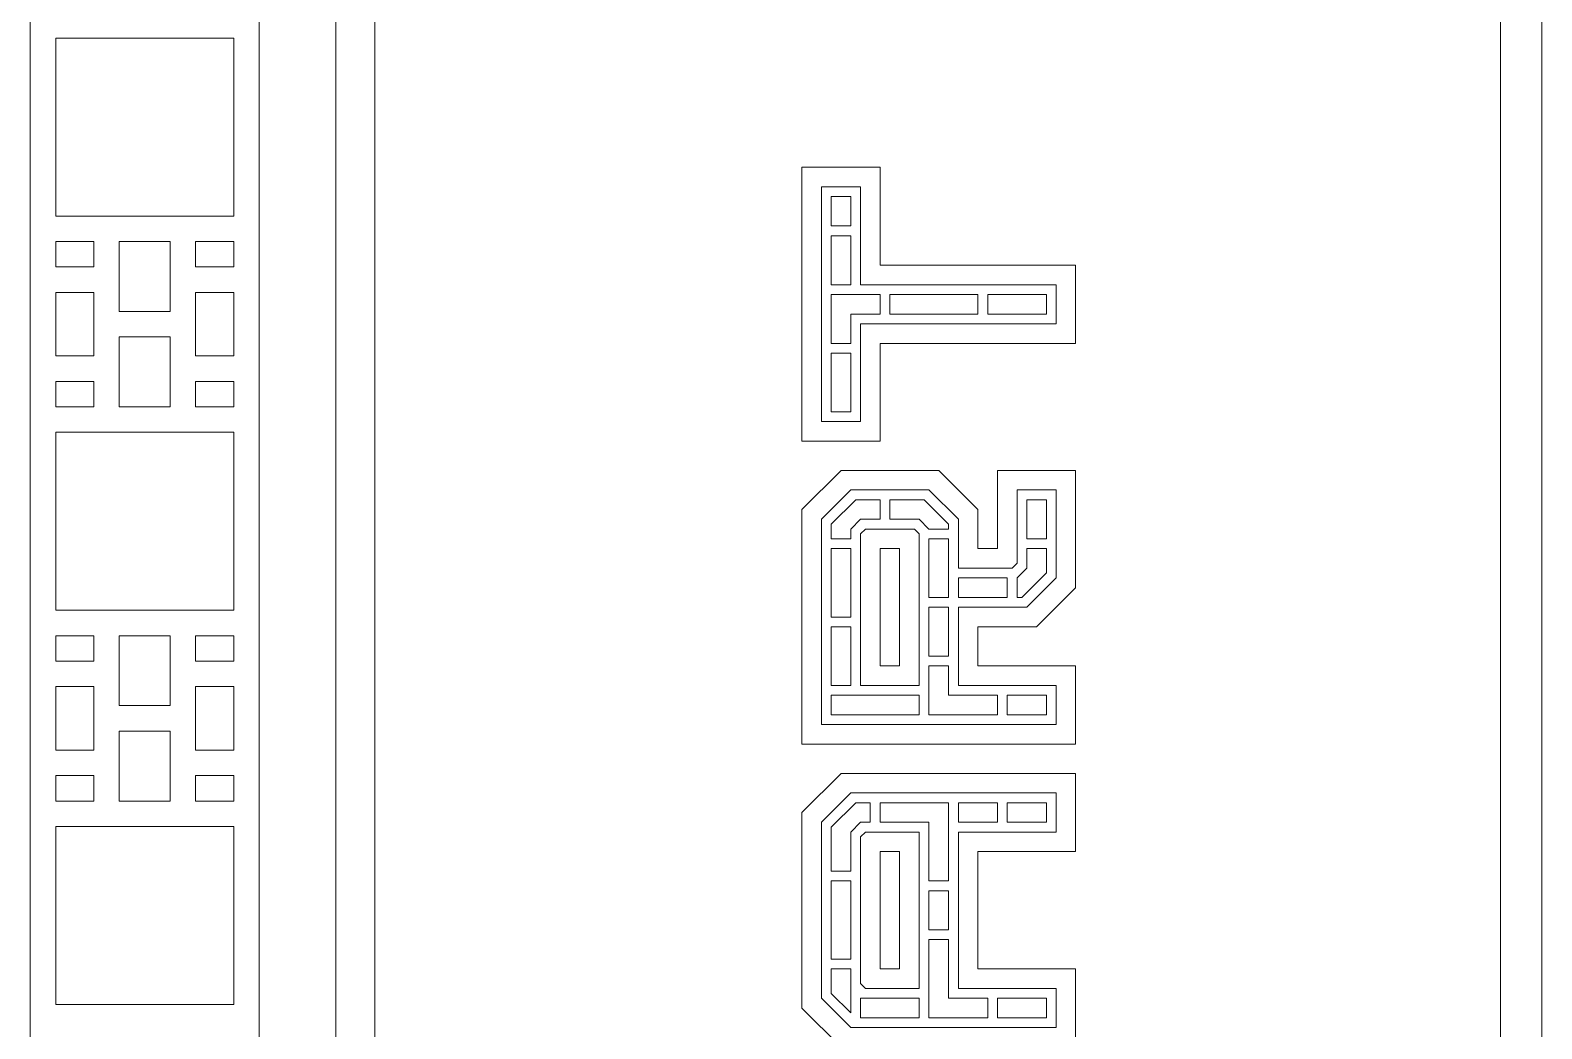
# Model space of a CAD drawing. Header units: millimetres. Extents: x -561 to 595, y -2347 to -7.
# Drawn here: x -560.5 to -174, y -1022 to -766.7 of the extents above; entities that cross this region are included whole.
import ezdxf

# ---------------------------------------------------------------- set-up
doc = ezdxf.new("R2010")
doc.units = ezdxf.units.MM
doc.header["$MEASUREMENT"] = 0
doc.layers.add('Calque 1', color=7, linetype='Continuous', lineweight=0)

msp = doc.modelspace()

# ---------------------------------------------------------------- linework, layer by layer
at = {"layer": 'Calque 1'}
for points, knots in [([(-327.86, -2142.5), (-327.86, -2142.5), (-328.58, -2142.5), (-328.58, -2142.5), (-349.26, -2142.5), (-369.37, -2138.41), (-388.33, -2130.35), (-406.63, -2122.58), (-423.08, -2111.47), (-437.23, -2097.32), (-451.37, -2083.17), (-462.49, -2066.72), (-470.26, -2048.43), (-478.32, -2029.46), (-482.4, -2009.36), (-482.4, -1988.68), (-482.4, -1988.68), (-482.4, -331.39), (-482.4, -331.39), (-482.4, -310.71), (-478.32, -290.61), (-470.26, -271.64), (-462.49, -253.34), (-451.37, -236.89), (-437.23, -222.75), (-423.08, -208.6), (-406.63, -197.49), (-388.33, -189.72), (-369.37, -181.66), (-349.26, -177.57), (-328.58, -177.57), (-328.58, -177.57), (-327.86, -177.57), (-327.86, -177.57), (-307.18, -177.57), (-287.08, -181.66), (-268.11, -189.72), (-249.81, -197.49), (-233.36, -208.6), (-219.22, -222.75), (-205.07, -236.89), (-193.96, -253.34), (-186.18, -271.64), (-178.13, -290.61), (-174.04, -310.71), (-174.04, -331.39), (-174.04, -331.39), (-174.04, -1988.68), (-174.04, -1988.68), (-174.04, -2009.36), (-178.13, -2029.46), (-186.18, -2048.43), (-193.96, -2066.72), (-205.07, -2083.17), (-219.22, -2097.32), (-233.36, -2111.47), (-249.81, -2122.58), (-268.11, -2130.35), (-287.08, -2138.41), (-307.18, -2142.5), (-327.86, -2142.5)], [0, 0, 0, 0, 1, 1, 1, 2, 2, 2, 3, 3, 3, 4, 4, 4, 5, 5, 5, 6, 6, 6, 7, 7, 7, 8, 8, 8, 9, 9, 9, 10, 10, 10, 11, 11, 11, 12, 12, 12, 13, 13, 13, 14, 14, 14, 15, 15, 15, 16, 16, 16, 17, 17, 17, 18, 18, 18, 19, 19, 19, 20, 20, 20, 20]), ([(-328.87, -188.29), (-348.16, -188.29), (-366.9, -191.94), (-384.58, -199.12), (-401.65, -206.07), (-417.01, -216), (-430.23, -228.64), (-443.44, -241.29), (-453.82, -255.99), (-461.08, -272.33), (-468.59, -289.24), (-472.39, -307.18), (-472.39, -325.63), (-472.39, -325.63), (-472.39, -1993.17), (-472.39, -1993.17), (-472.39, -2011.62), (-468.59, -2029.56), (-461.08, -2046.47), (-453.82, -2062.81), (-443.44, -2077.51), (-430.23, -2090.16), (-417.01, -2102.8), (-401.65, -2112.73), (-384.58, -2119.68), (-366.9, -2126.86), (-348.16, -2130.51), (-328.87, -2130.51), (-328.87, -2130.51), (-328.11, -2130.51), (-328.11, -2130.51), (-308.83, -2130.51), (-290.09, -2126.86), (-272.41, -2119.68), (-255.33, -2112.73), (-239.97, -2102.8), (-226.76, -2090.16), (-213.54, -2077.51), (-203.16, -2062.81), (-195.91, -2046.47), (-188.4, -2029.56), (-184.59, -2011.62), (-184.59, -1993.17), (-184.59, -1993.17), (-184.59, -325.63), (-184.59, -325.63), (-184.59, -307.18), (-188.4, -289.24), (-195.91, -272.33), (-203.16, -255.99), (-213.54, -241.29), (-226.76, -228.64), (-239.97, -216), (-255.33, -206.07), (-272.41, -199.12), (-290.09, -191.94), (-308.83, -188.29), (-328.11, -188.29), (-328.11, -188.29), (-328.87, -188.29), (-328.87, -188.29)], [0, 0, 0, 0, 1, 1, 1, 2, 2, 2, 3, 3, 3, 4, 4, 4, 5, 5, 5, 6, 6, 6, 7, 7, 7, 8, 8, 8, 9, 9, 9, 10, 10, 10, 11, 11, 11, 12, 12, 12, 13, 13, 13, 14, 14, 14, 15, 15, 15, 16, 16, 16, 17, 17, 17, 18, 18, 18, 19, 19, 19, 20, 20, 20, 20]), ([(-501.99, -1282.42), (-501.99, -1282.42), (-501.99, -1275.92), (-501.99, -1275.92), (-501.99, -1275.92), (-501.99, -1227.14), (-501.99, -1227.14), (-501.99, -1227.14), (-501.99, -1220.64), (-501.99, -1220.64), (-501.99, -1220.63), (-501.99, -1220.62), (-501.99, -1220.61), (-501.99, -1220.61), (-501.99, -1214.14), (-501.99, -1214.14), (-501.99, -1214.14), (-501.99, -1214.14), (-501.99, -1214.14), (-501.99, -1214.14), (-501.99, -1207.63), (-501.99, -1207.63), (-501.99, -1207.63), (-501.99, -1207.63), (-501.99, -1207.63), (-501.99, -1207.63), (-501.99, -1181.62), (-501.99, -1181.62), (-501.99, -1181.62), (-501.99, -1181.62), (-501.99, -1181.62), (-501.99, -1181.62), (-501.99, -1175.12), (-501.99, -1175.12), (-501.99, -1175.12), (-501.99, -1126.35), (-501.99, -1126.35), (-501.99, -1126.35), (-501.99, -1120.29), (-501.99, -1120.29), (-501.99, -1120.28), (-501.99, -1120.28), (-501.99, -1120.27), (-501.99, -1120.27), (-501.99, -1113.34), (-501.99, -1113.34), (-501.99, -1113.34), (-501.99, -1113.34), (-501.99, -1113.34), (-501.99, -1113.34), (-501.99, -1106.84), (-501.99, -1106.84), (-501.99, -1106.84), (-501.99, -1106.84), (-501.99, -1106.84), (-501.99, -1106.84), (-501.99, -1080.82), (-501.99, -1080.82), (-501.99, -1080.82), (-501.99, -1080.82), (-501.99, -1080.82), (-501.99, -1080.82), (-501.99, -1074.33), (-501.99, -1074.33), (-501.99, -1074.33), (-501.99, -1025.55), (-501.99, -1025.55), (-501.99, -1025.55), (-501.99, -1019.05), (-501.99, -1019.05), (-501.99, -1019.04), (-501.99, -1019.04), (-501.99, -1019.03), (-501.99, -1019.03), (-501.99, -1012.55), (-501.99, -1012.55), (-501.99, -1012.55), (-501.99, -1012.55), (-501.99, -1012.55), (-501.99, -1012.55), (-501.99, -1006.04), (-501.99, -1006.04), (-501.99, -1006.04), (-501.99, -1006.04), (-501.99, -1006.04), (-501.99, -1006.04), (-501.99, -980.03), (-501.99, -980.03), (-501.99, -980.03), (-501.99, -980.03), (-501.99, -980.03), (-501.99, -980.03), (-501.99, -973.53), (-501.99, -973.53), (-501.99, -973.53), (-501.99, -924.76), (-501.99, -924.76), (-501.99, -924.76), (-501.99, -918.7), (-501.99, -918.7), (-501.99, -918.69), (-501.99, -918.69), (-501.99, -918.68), (-501.99, -918.68), (-501.99, -911.75), (-501.99, -911.75), (-501.99, -911.75), (-501.99, -911.75), (-501.99, -911.75), (-501.99, -911.75), (-501.99, -905.25), (-501.99, -905.25), (-501.99, -905.25), (-501.99, -905.25), (-501.99, -905.25), (-501.99, -905.25), (-501.99, -879.23), (-501.99, -879.23), (-501.99, -879.23), (-501.99, -879.23), (-501.99, -879.23), (-501.99, -879.23), (-501.99, -872.74), (-501.99, -872.74), (-501.99, -872.74), (-501.99, -866.24), (-501.99, -866.24), (-501.99, -866.24), (-501.99, -866.24), (-501.99, -866.24), (-501.99, -866.24), (-501.99, -866.24), (-501.99, -866.24), (-501.99, -866.24), (-501.99, -823.96), (-501.99, -823.96), (-501.99, -823.96), (-501.99, -817.46), (-501.99, -817.46), (-501.99, -817.46), (-501.99, -817.46), (-501.99, -817.46), (-501.99, -817.46), (-501.99, -810.96), (-501.99, -810.96), (-501.99, -810.96), (-501.99, -810.96), (-501.99, -810.96), (-501.99, -810.96), (-501.99, -804.45), (-501.99, -804.45), (-501.99, -804.45), (-501.99, -804.45), (-501.99, -804.45), (-501.99, -804.45), (-501.99, -778.44), (-501.99, -778.44), (-501.99, -778.44), (-501.99, -778.44), (-501.99, -778.44), (-501.99, -778.44), (-501.99, -771.94), (-501.99, -771.94), (-501.99, -771.94), (-501.99, -723.17), (-501.99, -723.17), (-501.99, -723.17), (-501.99, -717.11), (-501.99, -717.11), (-501.99, -717.1), (-501.99, -717.1), (-501.99, -717.09), (-501.99, -717.09), (-501.99, -710.16), (-501.99, -710.16), (-501.99, -710.16), (-501.99, -710.16), (-501.99, -710.16), (-501.99, -710.16), (-501.99, -703.66), (-501.99, -703.66), (-501.99, -703.66), (-501.99, -703.66), (-501.99, -703.66), (-501.99, -703.66), (-501.99, -677.64), (-501.99, -677.64), (-501.99, -677.64), (-501.99, -677.64), (-501.99, -677.64), (-501.99, -677.64), (-501.99, -671.15), (-501.99, -671.15), (-501.99, -671.15), (-501.99, -622.37), (-501.99, -622.37), (-501.99, -622.37), (-501.99, -615.87), (-501.99, -615.87), (-501.99, -615.86), (-501.99, -615.84), (-501.99, -615.83), (-501.99, -615.83), (-501.99, -609.37), (-501.99, -609.37), (-501.99, -609.37), (-501.99, -609.37), (-501.99, -609.37), (-501.99, -609.37), (-501.99, -602.86), (-501.99, -602.86), (-501.99, -602.86), (-501.99, -602.86), (-501.99, -602.86), (-501.99, -602.86), (-501.99, -576.85), (-501.99, -576.85), (-501.99, -576.85), (-501.99, -576.85), (-501.99, -576.85), (-501.99, -576.85), (-501.99, -570.35), (-501.99, -570.35), (-501.99, -570.35), (-501.99, -521.57), (-501.99, -521.57), (-501.99, -521.57), (-501.99, -515.51), (-501.99, -515.51), (-501.99, -515.51), (-501.99, -515.5), (-501.99, -515.5), (-501.99, -515.5), (-501.99, -508.57), (-501.99, -508.57), (-501.99, -508.57), (-501.99, -508.57), (-501.99, -508.57), (-501.99, -508.57), (-501.99, -502.06), (-501.99, -502.06), (-501.99, -502.06), (-501.99, -502.06), (-501.99, -502.06), (-501.99, -502.06), (-501.99, -476.05), (-501.99, -476.05), (-501.99, -476.05), (-501.99, -476.05), (-501.99, -476.05), (-501.99, -476.05), (-501.99, -469.55), (-501.99, -469.55), (-501.99, -469.55), (-501.99, -420.77), (-501.99, -420.77), (-501.99, -420.77), (-501.99, -414.27), (-501.99, -414.27), (-501.99, -414.27), (-501.99, -414.26), (-501.99, -414.25), (-501.99, -414.25), (-501.99, -407.78), (-501.99, -407.78), (-501.99, -407.78), (-501.99, -407.78), (-501.99, -407.78), (-501.99, -407.78), (-501.99, -401.27), (-501.99, -401.27), (-501.99, -401.27), (-501.99, -401.27), (-501.99, -401.27), (-501.99, -401.27), (-501.99, -375.26), (-501.99, -375.26), (-501.99, -375.26), (-501.99, -375.26), (-501.99, -375.26), (-501.99, -375.26), (-501.99, -368.76), (-501.99, -368.76), (-501.99, -368.76), (-501.99, -319.98), (-501.99, -319.98), (-501.99, -319.98), (-501.99, -313.92), (-501.99, -313.92), (-501.99, -313.92), (-501.99, -313.91), (-501.99, -313.91), (-501.99, -313.91), (-501.99, -306.98), (-501.99, -306.98), (-501.99, -306.98), (-501.99, -306.98), (-501.99, -306.98), (-501.99, -306.98), (-501.99, -300.47), (-501.99, -300.47), (-501.99, -300.47), (-501.99, -300.47), (-501.99, -300.47), (-501.99, -300.47), (-501.99, -274.46), (-501.99, -274.46), (-501.99, -274.46), (-501.99, -274.46), (-501.99, -274.46), (-501.99, -274.46), (-501.99, -267.96), (-501.99, -267.96), (-501.99, -267.96), (-501.99, -219.18), (-501.99, -219.18), (-501.99, -219.18), (-501.99, -212.68), (-501.99, -212.68), (-501.99, -210.89), (-503.45, -209.44), (-505.24, -209.44), (-505.24, -209.44), (-557.27, -209.44), (-557.27, -209.44), (-559.06, -209.44), (-560.52, -210.89), (-560.52, -212.68), (-560.52, -212.68), (-560.52, -313.42), (-560.52, -313.42), (-560.52, -313.43), (-560.52, -313.44), (-560.52, -313.44), (-560.52, -313.46), (-560.52, -313.47), (-560.52, -313.48), (-560.52, -313.48), (-560.52, -463.05), (-560.52, -463.05), (-560.52, -463.06), (-560.52, -463.06), (-560.52, -463.07), (-560.52, -463.07), (-560.52, -515.01), (-560.52, -515.01), (-560.52, -515.02), (-560.52, -515.03), (-560.52, -515.03), (-560.52, -515.05), (-560.52, -515.06), (-560.52, -515.07), (-560.52, -515.07), (-560.52, -664.64), (-560.52, -664.64), (-560.52, -664.65), (-560.52, -664.67), (-560.52, -664.68), (-560.52, -664.68), (-560.52, -716.61), (-560.52, -716.61), (-560.52, -716.61), (-560.52, -716.62), (-560.52, -716.63), (-560.52, -716.64), (-560.52, -716.65), (-560.52, -716.67), (-560.52, -716.67), (-560.52, -817.46), (-560.52, -817.46), (-560.52, -817.46), (-560.52, -817.46), (-560.52, -817.46), (-560.52, -817.46), (-560.52, -918.2), (-560.52, -918.2), (-560.52, -918.2), (-560.52, -918.21), (-560.52, -918.22), (-560.52, -918.23), (-560.52, -918.24), (-560.52, -918.26), (-560.52, -918.26), (-560.52, -1067.83), (-560.52, -1067.83), (-560.52, -1067.83), (-560.52, -1067.84), (-560.52, -1067.84), (-560.52, -1067.84), (-560.52, -1119.78), (-560.52, -1119.78), (-560.52, -1119.79), (-560.52, -1119.8), (-560.52, -1119.81), (-560.52, -1119.82), (-560.52, -1119.83), (-560.52, -1119.85), (-560.52, -1119.85), (-560.52, -1269.42), (-560.52, -1269.42), (-560.52, -1269.43), (-560.52, -1269.44), (-560.52, -1269.45), (-560.52, -1269.45), (-560.52, -1321.38), (-560.52, -1321.38), (-560.52, -1321.39), (-560.52, -1321.4), (-560.52, -1321.4), (-560.52, -1321.42), (-560.52, -1321.43), (-560.52, -1321.44), (-560.52, -1321.44), (-560.52, -1422.23), (-560.52, -1422.23), (-560.52, -1422.23), (-560.52, -1422.23), (-560.52, -1422.23), (-560.52, -1422.23), (-560.52, -1522.97), (-560.52, -1522.97), (-560.52, -1522.98), (-560.52, -1522.99), (-560.52, -1522.99), (-560.52, -1523.01), (-560.52, -1523.02), (-560.52, -1523.03), (-560.52, -1523.03), (-560.52, -1672.6), (-560.52, -1672.6), (-560.52, -1672.61), (-560.52, -1672.61), (-560.52, -1672.62), (-560.52, -1672.62), (-560.52, -1724.56), (-560.52, -1724.56), (-560.52, -1724.57), (-560.52, -1724.58), (-560.52, -1724.58), (-560.52, -1724.6), (-560.52, -1724.61), (-560.52, -1724.62), (-560.52, -1724.62), (-560.52, -1874.19), (-560.52, -1874.19), (-560.52, -1874.2), (-560.52, -1874.22), (-560.52, -1874.23), (-560.52, -1874.23), (-560.52, -1926.16), (-560.52, -1926.16), (-560.52, -1926.16), (-560.52, -1926.17), (-560.52, -1926.18), (-560.52, -1926.19), (-560.52, -1926.2), (-560.52, -1926.22), (-560.52, -1926.22), (-560.52, -2027.01), (-560.52, -2027.01), (-560.52, -2027.01), (-560.52, -2027.01), (-560.52, -2027.01), (-560.52, -2027.01), (-560.52, -2127.75), (-560.52, -2127.75), (-560.52, -2129.57), (-559.03, -2131.06), (-557.21, -2131.06), (-557.21, -2131.06), (-537.76, -2131.06), (-537.76, -2131.06), (-537.76, -2131.06), (-524.75, -2131.06), (-524.75, -2131.06), (-524.75, -2131.06), (-518.25, -2131.06), (-518.25, -2131.06), (-518.25, -2131.06), (-508.5, -2131.06), (-508.5, -2131.06), (-508.5, -2131.06), (-504.81, -2131.06), (-504.81, -2131.06), (-503.25, -2131.06), (-501.99, -2129.79), (-501.99, -2128.23), (-501.99, -2128.23), (-501.99, -2121.3), (-501.99, -2121.3), (-501.99, -2121.3), (-501.99, -2121.3), (-501.99, -2121.3), (-501.99, -2121.3), (-501.99, -2114.8), (-501.99, -2114.8), (-501.99, -2114.8), (-501.99, -2114.8), (-501.99, -2114.8), (-501.99, -2114.8), (-501.99, -2088.78), (-501.99, -2088.78), (-501.99, -2088.78), (-501.99, -2088.78), (-501.99, -2088.78), (-501.99, -2088.78), (-501.99, -2082.29), (-501.99, -2082.29), (-501.99, -2082.29), (-501.99, -2075.79), (-501.99, -2075.79), (-501.99, -2075.79), (-501.99, -2075.79), (-501.99, -2075.79), (-501.99, -2075.79), (-501.99, -2075.79), (-501.99, -2075.79), (-501.99, -2075.79), (-501.99, -2033.51), (-501.99, -2033.51), (-501.99, -2033.51), (-501.99, -2027.01), (-501.99, -2027.01), (-501.99, -2027.01), (-501.99, -2027.01), (-501.99, -2027.01), (-501.99, -2027.01), (-501.99, -2020.51), (-501.99, -2020.51), (-501.99, -2020.51), (-501.99, -2020.51), (-501.99, -2020.51), (-501.99, -2020.51), (-501.99, -2014), (-501.99, -2014), (-501.99, -2014), (-501.99, -2014), (-501.99, -2014), (-501.99, -2014), (-501.99, -1987.99), (-501.99, -1987.99), (-501.99, -1987.99), (-501.99, -1987.99), (-501.99, -1987.99), (-501.99, -1987.99), (-501.99, -1981.49), (-501.99, -1981.49), (-501.99, -1981.49), (-501.99, -1932.72), (-501.99, -1932.72), (-501.99, -1932.72), (-501.99, -1926.66), (-501.99, -1926.66), (-501.99, -1926.65), (-501.99, -1926.65), (-501.99, -1926.64), (-501.99, -1926.64), (-501.99, -1919.71), (-501.99, -1919.71), (-501.99, -1919.71), (-501.99, -1919.71), (-501.99, -1919.71), (-501.99, -1919.71), (-501.99, -1913.21), (-501.99, -1913.21), (-501.99, -1913.21), (-501.99, -1913.21), (-501.99, -1913.21), (-501.99, -1913.21), (-501.99, -1887.19), (-501.99, -1887.19), (-501.99, -1887.19), (-501.99, -1887.19), (-501.99, -1887.19), (-501.99, -1887.19), (-501.99, -1880.7), (-501.99, -1880.7), (-501.99, -1880.7), (-501.99, -1831.92), (-501.99, -1831.92), (-501.99, -1831.92), (-501.99, -1825.42), (-501.99, -1825.42), (-501.99, -1825.41), (-501.99, -1825.39), (-501.99, -1825.38), (-501.99, -1825.38), (-501.99, -1818.92), (-501.99, -1818.92), (-501.99, -1818.92), (-501.99, -1818.92), (-501.99, -1818.92), (-501.99, -1818.92), (-501.99, -1812.41), (-501.99, -1812.41), (-501.99, -1812.41), (-501.99, -1812.41), (-501.99, -1812.41), (-501.99, -1812.41), (-501.99, -1786.4), (-501.99, -1786.4), (-501.99, -1786.4), (-501.99, -1786.4), (-501.99, -1786.4), (-501.99, -1786.4), (-501.99, -1779.9), (-501.99, -1779.9), (-501.99, -1779.9), (-501.99, -1731.12), (-501.99, -1731.12), (-501.99, -1731.12), (-501.99, -1725.06), (-501.99, -1725.06), (-501.99, -1725.06), (-501.99, -1725.05), (-501.99, -1725.05), (-501.99, -1725.05), (-501.99, -1718.12), (-501.99, -1718.12), (-501.99, -1718.12), (-501.99, -1718.12), (-501.99, -1718.12), (-501.99, -1718.12), (-501.99, -1711.61), (-501.99, -1711.61), (-501.99, -1711.61), (-501.99, -1711.61), (-501.99, -1711.61), (-501.99, -1711.61), (-501.99, -1685.6), (-501.99, -1685.6), (-501.99, -1685.6), (-501.99, -1685.6), (-501.99, -1685.6), (-501.99, -1685.6), (-501.99, -1679.1), (-501.99, -1679.1), (-501.99, -1679.1), (-501.99, -1630.32), (-501.99, -1630.32), (-501.99, -1630.32), (-501.99, -1623.82), (-501.99, -1623.82), (-501.99, -1623.82), (-501.99, -1623.81), (-501.99, -1623.8), (-501.99, -1623.8), (-501.99, -1617.33), (-501.99, -1617.33), (-501.99, -1617.33), (-501.99, -1617.33), (-501.99, -1617.33), (-501.99, -1617.33), (-501.99, -1610.82), (-501.99, -1610.82), (-501.99, -1610.82), (-501.99, -1610.82), (-501.99, -1610.82), (-501.99, -1610.82), (-501.99, -1584.81), (-501.99, -1584.81), (-501.99, -1584.81), (-501.99, -1584.81), (-501.99, -1584.81), (-501.99, -1584.81), (-501.99, -1578.31), (-501.99, -1578.31), (-501.99, -1578.31), (-501.99, -1529.53), (-501.99, -1529.53), (-501.99, -1529.53), (-501.99, -1523.47), (-501.99, -1523.47), (-501.99, -1523.47), (-501.99, -1523.46), (-501.99, -1523.46), (-501.99, -1523.46), (-501.99, -1516.53), (-501.99, -1516.53), (-501.99, -1516.53), (-501.99, -1516.53), (-501.99, -1516.53), (-501.99, -1516.53), (-501.99, -1510.02), (-501.99, -1510.02), (-501.99, -1510.02), (-501.99, -1510.02), (-501.99, -1510.02), (-501.99, -1510.02), (-501.99, -1484.01), (-501.99, -1484.01), (-501.99, -1484.01), (-501.99, -1484.01), (-501.99, -1484.01), (-501.99, -1484.01), (-501.99, -1477.51), (-501.99, -1477.51), (-501.99, -1477.51), (-501.99, -1471.01), (-501.99, -1471.01), (-501.99, -1471.01), (-501.99, -1471.01), (-501.99, -1471.01), (-501.99, -1471.01), (-501.99, -1471.01), (-501.99, -1471.01), (-501.99, -1471.01), (-501.99, -1428.73), (-501.99, -1428.73), (-501.99, -1428.73), (-501.99, -1422.23), (-501.99, -1422.23), (-501.99, -1422.23), (-501.99, -1422.23), (-501.99, -1422.23), (-501.99, -1422.23), (-501.99, -1415.74), (-501.99, -1415.74), (-501.99, -1415.74), (-501.99, -1415.74), (-501.99, -1415.74), (-501.99, -1415.74), (-501.99, -1409.23), (-501.99, -1409.23), (-501.99, -1409.23), (-501.99, -1409.23), (-501.99, -1409.23), (-501.99, -1409.23), (-501.99, -1383.22), (-501.99, -1383.22), (-501.99, -1383.22), (-501.99, -1383.22), (-501.99, -1383.22), (-501.99, -1383.22), (-501.99, -1376.72), (-501.99, -1376.72), (-501.99, -1376.72), (-501.99, -1327.94), (-501.99, -1327.94), (-501.99, -1327.94), (-501.99, -1321.88), (-501.99, -1321.88), (-501.99, -1321.88), (-501.99, -1321.87), (-501.99, -1321.87), (-501.99, -1321.87), (-501.99, -1314.94), (-501.99, -1314.94), (-501.99, -1314.94), (-501.99, -1314.94), (-501.99, -1314.94), (-501.99, -1314.94), (-501.99, -1308.43), (-501.99, -1308.43), (-501.99, -1308.43), (-501.99, -1308.43), (-501.99, -1308.43), (-501.99, -1308.43), (-501.99, -1282.42), (-501.99, -1282.42), (-501.99, -1282.42), (-501.99, -1282.42), (-501.99, -1282.42)], [0, 0, 0, 0, 1, 1, 1, 2, 2, 2, 3, 3, 3, 4, 4, 4, 5, 5, 5, 6, 6, 6, 7, 7, 7, 8, 8, 8, 9, 9, 9, 10, 10, 10, 11, 11, 11, 12, 12, 12, 13, 13, 13, 14, 14, 14, 15, 15, 15, 16, 16, 16, 17, 17, 17, 18, 18, 18, 19, 19, 19, 20, 20, 20, 21, 21, 21, 22, 22, 22, 23, 23, 23, 24, 24, 24, 25, 25, 25, 26, 26, 26, 27, 27, 27, 28, 28, 28, 29, 29, 29, 30, 30, 30, 31, 31, 31, 32, 32, 32, 33, 33, 33, 34, 34, 34, 35, 35, 35, 36, 36, 36, 37, 37, 37, 38, 38, 38, 39, 39, 39, 40, 40, 40, 41, 41, 41, 42, 42, 42, 43, 43, 43, 44, 44, 44, 45, 45, 45, 46, 46, 46, 47, 47, 47, 48, 48, 48, 49, 49, 49, 50, 50, 50, 51, 51, 51, 52, 52, 52, 53, 53, 53, 54, 54, 54, 55, 55, 55, 56, 56, 56, 57, 57, 57, 58, 58, 58, 59, 59, 59, 60, 60, 60, 61, 61, 61, 62, 62, 62, 63, 63, 63, 64, 64, 64, 65, 65, 65, 66, 66, 66, 67, 67, 67, 68, 68, 68, 69, 69, 69, 70, 70, 70, 71, 71, 71, 72, 72, 72, 73, 73, 73, 74, 74, 74, 75, 75, 75, 76, 76, 76, 77, 77, 77, 78, 78, 78, 79, 79, 79, 80, 80, 80, 81, 81, 81, 82, 82, 82, 83, 83, 83, 84, 84, 84, 85, 85, 85, 86, 86, 86, 87, 87, 87, 88, 88, 88, 89, 89, 89, 90, 90, 90, 91, 91, 91, 92, 92, 92, 93, 93, 93, 94, 94, 94, 95, 95, 95, 96, 96, 96, 97, 97, 97, 98, 98, 98, 99, 99, 99, 100, 100, 100, 101, 101, 101, 102, 102, 102, 103, 103, 103, 104, 104, 104, 105, 105, 105, 106, 106, 106, 107, 107, 107, 108, 108, 108, 109, 109, 109, 110, 110, 110, 111, 111, 111, 112, 112, 112, 113, 113, 113, 114, 114, 114, 115, 115, 115, 116, 116, 116, 117, 117, 117, 118, 118, 118, 119, 119, 119, 120, 120, 120, 121, 121, 121, 122, 122, 122, 123, 123, 123, 124, 124, 124, 125, 125, 125, 126, 126, 126, 127, 127, 127, 128, 128, 128, 129, 129, 129, 130, 130, 130, 131, 131, 131, 132, 132, 132, 133, 133, 133, 134, 134, 134, 135, 135, 135, 136, 136, 136, 137, 137, 137, 138, 138, 138, 139, 139, 139, 140, 140, 140, 141, 141, 141, 142, 142, 142, 143, 143, 143, 144, 144, 144, 145, 145, 145, 146, 146, 146, 147, 147, 147, 148, 148, 148, 149, 149, 149, 150, 150, 150, 151, 151, 151, 152, 152, 152, 153, 153, 153, 154, 154, 154, 155, 155, 155, 156, 156, 156, 157, 157, 157, 158, 158, 158, 159, 159, 159, 160, 160, 160, 161, 161, 161, 162, 162, 162, 163, 163, 163, 164, 164, 164, 165, 165, 165, 166, 166, 166, 167, 167, 167, 168, 168, 168, 169, 169, 169, 170, 170, 170, 171, 171, 171, 172, 172, 172, 173, 173, 173, 174, 174, 174, 175, 175, 175, 176, 176, 176, 177, 177, 177, 178, 178, 178, 179, 179, 179, 180, 180, 180, 181, 181, 181, 182, 182, 182, 183, 183, 183, 184, 184, 184, 185, 185, 185, 186, 186, 186, 187, 187, 187, 188, 188, 188, 189, 189, 189, 190, 190, 190, 191, 191, 191, 192, 192, 192, 193, 193, 193, 194, 194, 194, 195, 195, 195, 196, 196, 196, 197, 197, 197, 198, 198, 198, 199, 199, 199, 200, 200, 200, 201, 201, 201, 202, 202, 202, 203, 203, 203, 204, 204, 204, 205, 205, 205, 206, 206, 206, 207, 207, 207, 208, 208, 208, 209, 209, 209, 210, 210, 210, 211, 211, 211, 212, 212, 212, 213, 213, 213, 214, 214, 214, 215, 215, 215, 216, 216, 216, 217, 217, 217, 218, 218, 218, 219, 219, 219, 220, 220, 220, 221, 221, 221, 222, 222, 222, 223, 223, 223, 224, 224, 224, 225, 225, 225, 226, 226, 226, 227, 227, 227, 228, 228, 228, 229, 229, 229, 230, 230, 230, 231, 231, 231, 232, 232, 232, 233, 233, 233, 234, 234, 234, 235, 235, 235, 236, 236, 236, 237, 237, 237, 238, 238, 238, 239, 239, 239, 240, 240, 240, 241, 241, 241, 242, 242, 242, 243, 243, 243, 244, 244, 244, 245, 245, 245, 246, 246, 246, 247, 247, 247, 248, 248, 248, 249, 249, 249, 250, 250, 250, 251, 251, 251, 252, 252, 252, 253, 253, 253, 254, 254, 254, 254]), ([(-508.5, -768.69), (-508.5, -768.69), (-508.5, -814.21), (-508.5, -814.21), (-508.5, -814.21), (-554.01, -814.21), (-554.01, -814.21), (-554.01, -814.21), (-554.01, -768.69), (-554.01, -768.69), (-554.01, -768.69), (-508.5, -768.69), (-508.5, -768.69)], [0, 0, 0, 0, 1, 1, 1, 2, 2, 2, 3, 3, 3, 4, 4, 4, 4]), ([(-293.22, -846.76), (-293.22, -846.76), (-343.21, -846.76), (-343.21, -846.76), (-343.21, -846.76), (-343.21, -871.75), (-343.21, -871.75), (-343.21, -871.75), (-363.22, -871.75), (-363.22, -871.75), (-363.22, -871.75), (-363.22, -801.75), (-363.22, -801.75), (-363.22, -801.75), (-343.21, -801.75), (-343.21, -801.75), (-343.21, -801.75), (-343.21, -826.75), (-343.21, -826.75), (-343.21, -826.75), (-293.22, -826.75), (-293.22, -826.75), (-293.22, -826.75), (-293.22, -846.76), (-293.22, -846.76)], [0, 0, 0, 0, 1, 1, 1, 2, 2, 2, 3, 3, 3, 4, 4, 4, 5, 5, 5, 6, 6, 6, 7, 7, 7, 8, 8, 8, 8]), ([(-298.21, -831.76), (-298.21, -831.76), (-348.22, -831.76), (-348.22, -831.76), (-348.22, -831.76), (-348.22, -806.76), (-348.22, -806.76), (-348.22, -806.76), (-358.21, -806.76), (-358.21, -806.76), (-358.21, -806.76), (-358.21, -866.76), (-358.21, -866.76), (-358.21, -866.76), (-348.22, -866.76), (-348.22, -866.76), (-348.22, -866.76), (-348.22, -841.76), (-348.22, -841.76), (-348.22, -841.76), (-298.21, -841.76), (-298.21, -841.76), (-298.21, -841.76), (-298.21, -831.76), (-298.21, -831.76)], [0, 0, 0, 0, 1, 1, 1, 2, 2, 2, 3, 3, 3, 4, 4, 4, 5, 5, 5, 6, 6, 6, 7, 7, 7, 8, 8, 8, 8]), ([(-350.71, -816.75), (-350.71, -816.75), (-355.72, -816.75), (-355.72, -816.75), (-355.72, -816.75), (-355.72, -809.25), (-355.72, -809.25), (-355.72, -809.25), (-350.71, -809.25), (-350.71, -809.25), (-350.71, -809.25), (-350.71, -816.75), (-350.71, -816.75)], [0, 0, 0, 0, 1, 1, 1, 2, 2, 2, 3, 3, 3, 4, 4, 4, 4]), ([(-350.71, -831.76), (-350.71, -831.76), (-355.72, -831.76), (-355.72, -831.76), (-355.72, -831.76), (-355.72, -819.25), (-355.72, -819.25), (-355.72, -819.25), (-350.71, -819.25), (-350.71, -819.25), (-350.71, -819.25), (-350.71, -831.76), (-350.71, -831.76)], [0, 0, 0, 0, 1, 1, 1, 2, 2, 2, 3, 3, 3, 4, 4, 4, 4]), ([(-544.26, -827.21), (-544.26, -827.21), (-554.01, -827.21), (-554.01, -827.21), (-554.01, -827.21), (-554.01, -820.72), (-554.01, -820.72), (-554.01, -820.72), (-544.26, -820.72), (-544.26, -820.72), (-544.26, -820.72), (-544.26, -827.21), (-544.26, -827.21)], [0, 0, 0, 0, 1, 1, 1, 2, 2, 2, 3, 3, 3, 4, 4, 4, 4]), ([(-524.75, -820.72), (-524.75, -820.72), (-524.75, -838.59), (-524.75, -838.59), (-524.75, -838.59), (-537.76, -838.59), (-537.76, -838.59), (-537.76, -838.59), (-537.76, -820.72), (-537.76, -820.72), (-537.76, -820.72), (-524.75, -820.72), (-524.75, -820.72)], [0, 0, 0, 0, 1, 1, 1, 2, 2, 2, 3, 3, 3, 4, 4, 4, 4]), ([(-508.5, -820.72), (-508.5, -820.72), (-508.5, -827.21), (-508.5, -827.21), (-508.5, -827.21), (-518.25, -827.21), (-518.25, -827.21), (-518.25, -827.21), (-518.25, -820.72), (-518.25, -820.72), (-518.25, -820.72), (-508.5, -820.72), (-508.5, -820.72)], [0, 0, 0, 0, 1, 1, 1, 2, 2, 2, 3, 3, 3, 4, 4, 4, 4]), ([(-544.26, -833.72), (-544.26, -833.72), (-544.26, -849.97), (-544.26, -849.97), (-544.26, -849.97), (-554.01, -849.97), (-554.01, -849.97), (-554.01, -849.97), (-554.01, -833.72), (-554.01, -833.72), (-554.01, -833.72), (-544.26, -833.72), (-544.26, -833.72)], [0, 0, 0, 0, 1, 1, 1, 2, 2, 2, 3, 3, 3, 4, 4, 4, 4]), ([(-508.5, -833.72), (-508.5, -833.72), (-508.5, -849.97), (-508.5, -849.97), (-508.5, -849.97), (-518.25, -849.97), (-518.25, -849.97), (-518.25, -849.97), (-518.25, -833.72), (-518.25, -833.72), (-518.25, -833.72), (-508.5, -833.72), (-508.5, -833.72)], [0, 0, 0, 0, 1, 1, 1, 2, 2, 2, 3, 3, 3, 4, 4, 4, 4]), ([(-343.21, -839.26), (-343.21, -839.26), (-350.71, -839.26), (-350.71, -839.26), (-350.71, -839.26), (-350.71, -846.76), (-350.71, -846.76), (-350.71, -846.76), (-355.72, -846.76), (-355.72, -846.76), (-355.72, -846.76), (-355.72, -834.25), (-355.72, -834.25), (-355.72, -834.25), (-343.21, -834.25), (-343.21, -834.25), (-343.21, -834.25), (-343.21, -839.26), (-343.21, -839.26)], [0, 0, 0, 0, 1, 1, 1, 2, 2, 2, 3, 3, 3, 4, 4, 4, 5, 5, 5, 6, 6, 6, 6]), ([(-318.21, -839.26), (-318.21, -839.26), (-340.71, -839.26), (-340.71, -839.26), (-340.71, -839.26), (-340.71, -834.25), (-340.71, -834.25), (-340.71, -834.25), (-318.21, -834.25), (-318.21, -834.25), (-318.21, -834.25), (-318.21, -839.26), (-318.21, -839.26)], [0, 0, 0, 0, 1, 1, 1, 2, 2, 2, 3, 3, 3, 4, 4, 4, 4]), ([(-300.71, -839.26), (-300.71, -839.26), (-315.71, -839.26), (-315.71, -839.26), (-315.71, -839.26), (-315.71, -834.25), (-315.71, -834.25), (-315.71, -834.25), (-300.71, -834.25), (-300.71, -834.25), (-300.71, -834.25), (-300.71, -839.26), (-300.71, -839.26)], [0, 0, 0, 0, 1, 1, 1, 2, 2, 2, 3, 3, 3, 4, 4, 4, 4]), ([(-524.75, -845.1), (-524.75, -845.1), (-524.75, -862.98), (-524.75, -862.98), (-524.75, -862.98), (-537.76, -862.98), (-537.76, -862.98), (-537.76, -862.98), (-537.76, -845.1), (-537.76, -845.1), (-537.76, -845.1), (-524.75, -845.1), (-524.75, -845.1)], [0, 0, 0, 0, 1, 1, 1, 2, 2, 2, 3, 3, 3, 4, 4, 4, 4]), ([(-350.71, -864.26), (-350.71, -864.26), (-355.72, -864.26), (-355.72, -864.26), (-355.72, -864.26), (-355.72, -849.26), (-355.72, -849.26), (-355.72, -849.26), (-350.71, -849.26), (-350.71, -849.26), (-350.71, -849.26), (-350.71, -864.26), (-350.71, -864.26)], [0, 0, 0, 0, 1, 1, 1, 2, 2, 2, 3, 3, 3, 4, 4, 4, 4]), ([(-554.01, -856.48), (-554.01, -856.48), (-544.26, -856.48), (-544.26, -856.48), (-544.26, -856.48), (-544.26, -862.98), (-544.26, -862.98), (-544.26, -862.98), (-554.01, -862.98), (-554.01, -862.98), (-554.01, -862.98), (-554.01, -856.48), (-554.01, -856.48)], [0, 0, 0, 0, 1, 1, 1, 2, 2, 2, 3, 3, 3, 4, 4, 4, 4]), ([(-508.5, -856.48), (-508.5, -856.48), (-508.5, -862.98), (-508.5, -862.98), (-508.5, -862.98), (-518.25, -862.98), (-518.25, -862.98), (-518.25, -862.98), (-518.25, -856.48), (-518.25, -856.48), (-518.25, -856.48), (-508.5, -856.48), (-508.5, -856.48)], [0, 0, 0, 0, 1, 1, 1, 2, 2, 2, 3, 3, 3, 4, 4, 4, 4]), ([(-554.01, -869.49), (-554.01, -869.49), (-508.5, -869.49), (-508.5, -869.49), (-508.5, -869.49), (-508.5, -915), (-508.5, -915), (-508.5, -915), (-554.01, -915), (-554.01, -915), (-554.01, -915), (-554.01, -869.49), (-554.01, -869.49)], [0, 0, 0, 0, 1, 1, 1, 2, 2, 2, 3, 3, 3, 4, 4, 4, 4]), ([(-293.22, -949.23), (-293.22, -949.23), (-363.22, -949.23), (-363.22, -949.23), (-363.22, -949.23), (-363.22, -889.25), (-363.22, -889.25), (-363.22, -889.25), (-353.21, -879.23), (-353.21, -879.23), (-353.21, -879.23), (-328.22, -879.23), (-328.22, -879.23), (-328.22, -879.23), (-318.21, -889.25), (-318.21, -889.25), (-318.21, -889.25), (-318.21, -899.25), (-318.21, -899.25), (-318.21, -899.25), (-313.22, -899.25), (-313.22, -899.25), (-313.22, -899.25), (-313.22, -879.23), (-313.22, -879.23), (-313.22, -879.23), (-293.22, -879.23), (-293.22, -879.23), (-293.22, -879.23), (-293.22, -909.24), (-293.22, -909.24), (-293.22, -909.24), (-303.22, -919.24), (-303.22, -919.24), (-303.22, -919.24), (-318.21, -919.24), (-318.21, -919.24), (-318.21, -919.24), (-318.21, -929.24), (-318.21, -929.24), (-318.21, -929.24), (-293.22, -929.24), (-293.22, -929.24), (-293.22, -929.24), (-293.22, -949.23), (-293.22, -949.23)], [0, 0, 0, 0, 1, 1, 1, 2, 2, 2, 3, 3, 3, 4, 4, 4, 5, 5, 5, 6, 6, 6, 7, 7, 7, 8, 8, 8, 9, 9, 9, 10, 10, 10, 11, 11, 11, 12, 12, 12, 13, 13, 13, 14, 14, 14, 15, 15, 15, 15]), ([(-298.21, -884.24), (-298.21, -884.24), (-308.21, -884.24), (-308.21, -884.24), (-308.21, -884.24), (-308.21, -902.99), (-308.21, -902.99), (-308.21, -902.99), (-309.46, -904.24), (-309.46, -904.24), (-309.46, -904.24), (-323.21, -904.24), (-323.21, -904.24), (-323.21, -904.24), (-323.21, -891.74), (-323.21, -891.74), (-323.21, -891.74), (-330.72, -884.24), (-330.72, -884.24), (-330.72, -884.24), (-350.71, -884.24), (-350.71, -884.24), (-350.71, -884.24), (-358.21, -891.74), (-358.21, -891.74), (-358.21, -891.74), (-358.21, -944.24), (-358.21, -944.24), (-358.21, -944.24), (-298.21, -944.24), (-298.21, -944.24), (-298.21, -944.24), (-298.21, -934.25), (-298.21, -934.25), (-298.21, -934.25), (-323.21, -934.25), (-323.21, -934.25), (-323.21, -934.25), (-323.21, -914.23), (-323.21, -914.23), (-323.21, -914.23), (-305.71, -914.23), (-305.71, -914.23), (-305.71, -914.23), (-298.21, -906.75), (-298.21, -906.75), (-298.21, -906.75), (-298.21, -884.24), (-298.21, -884.24)], [0, 0, 0, 0, 1, 1, 1, 2, 2, 2, 3, 3, 3, 4, 4, 4, 5, 5, 5, 6, 6, 6, 7, 7, 7, 8, 8, 8, 9, 9, 9, 10, 10, 10, 11, 11, 11, 12, 12, 12, 13, 13, 13, 14, 14, 14, 15, 15, 15, 16, 16, 16, 16]), ([(-343.21, -891.74), (-343.21, -891.74), (-348.22, -891.74), (-348.22, -891.74), (-348.22, -891.74), (-350.71, -894.24), (-350.71, -894.24), (-350.71, -894.24), (-350.71, -896.73), (-350.71, -896.73), (-350.71, -896.73), (-355.72, -896.73), (-355.72, -896.73), (-355.72, -896.73), (-355.72, -892.99), (-355.72, -892.99), (-355.72, -892.99), (-349.46, -886.74), (-349.46, -886.74), (-349.46, -886.74), (-343.21, -886.74), (-343.21, -886.74), (-343.21, -886.74), (-343.21, -891.74), (-343.21, -891.74)], [0, 0, 0, 0, 1, 1, 1, 2, 2, 2, 3, 3, 3, 4, 4, 4, 5, 5, 5, 6, 6, 6, 7, 7, 7, 8, 8, 8, 8]), ([(-325.71, -894.24), (-325.71, -894.24), (-330.72, -894.24), (-330.72, -894.24), (-330.72, -894.24), (-333.21, -891.74), (-333.21, -891.74), (-333.21, -891.74), (-340.71, -891.74), (-340.71, -891.74), (-340.71, -891.74), (-340.71, -886.74), (-340.71, -886.74), (-340.71, -886.74), (-331.96, -886.74), (-331.96, -886.74), (-331.96, -886.74), (-325.71, -892.99), (-325.71, -892.99), (-325.71, -892.99), (-325.71, -894.24), (-325.71, -894.24)], [0, 0, 0, 0, 1, 1, 1, 2, 2, 2, 3, 3, 3, 4, 4, 4, 5, 5, 5, 6, 6, 6, 7, 7, 7, 7]), ([(-300.71, -896.73), (-300.71, -896.73), (-305.71, -896.73), (-305.71, -896.73), (-305.71, -896.73), (-305.71, -886.74), (-305.71, -886.74), (-305.71, -886.74), (-300.71, -886.74), (-300.71, -886.74), (-300.71, -886.74), (-300.71, -896.73), (-300.71, -896.73)], [0, 0, 0, 0, 1, 1, 1, 2, 2, 2, 3, 3, 3, 4, 4, 4, 4]), ([(-333.21, -934.25), (-333.21, -934.25), (-348.22, -934.25), (-348.22, -934.25), (-348.22, -934.25), (-348.22, -895.49), (-348.22, -895.49), (-348.22, -895.49), (-346.97, -894.24), (-346.97, -894.24), (-346.97, -894.24), (-334.46, -894.24), (-334.46, -894.24), (-334.46, -894.24), (-333.21, -895.49), (-333.21, -895.49), (-333.21, -895.49), (-333.21, -934.25), (-333.21, -934.25)], [0, 0, 0, 0, 1, 1, 1, 2, 2, 2, 3, 3, 3, 4, 4, 4, 5, 5, 5, 6, 6, 6, 6]), ([(-350.71, -916.75), (-350.71, -916.75), (-355.72, -916.75), (-355.72, -916.75), (-355.72, -916.75), (-355.72, -899.25), (-355.72, -899.25), (-355.72, -899.25), (-350.71, -899.25), (-350.71, -899.25), (-350.71, -899.25), (-350.71, -916.75), (-350.71, -916.75)], [0, 0, 0, 0, 1, 1, 1, 2, 2, 2, 3, 3, 3, 4, 4, 4, 4]), ([(-338.22, -899.25), (-338.22, -899.25), (-343.21, -899.25), (-343.21, -899.25), (-343.21, -899.25), (-343.21, -929.24), (-343.21, -929.24), (-343.21, -929.24), (-338.22, -929.24), (-338.22, -929.24), (-338.22, -929.24), (-338.22, -899.25), (-338.22, -899.25)], [0, 0, 0, 0, 1, 1, 1, 2, 2, 2, 3, 3, 3, 4, 4, 4, 4]), ([(-325.71, -911.74), (-325.71, -911.74), (-330.72, -911.74), (-330.72, -911.74), (-330.72, -911.74), (-330.72, -896.73), (-330.72, -896.73), (-330.72, -896.73), (-325.71, -896.73), (-325.71, -896.73), (-325.71, -896.73), (-325.71, -911.74), (-325.71, -911.74)], [0, 0, 0, 0, 1, 1, 1, 2, 2, 2, 3, 3, 3, 4, 4, 4, 4]), ([(-300.71, -905.48), (-300.71, -905.48), (-306.96, -911.74), (-306.96, -911.74), (-306.96, -911.74), (-308.21, -911.74), (-308.21, -911.74), (-308.21, -911.74), (-308.21, -906.75), (-308.21, -906.75), (-308.21, -906.75), (-305.71, -904.24), (-305.71, -904.24), (-305.71, -904.24), (-305.71, -899.25), (-305.71, -899.25), (-305.71, -899.25), (-300.71, -899.25), (-300.71, -899.25), (-300.71, -899.25), (-300.71, -905.48), (-300.71, -905.48)], [0, 0, 0, 0, 1, 1, 1, 2, 2, 2, 3, 3, 3, 4, 4, 4, 5, 5, 5, 6, 6, 6, 7, 7, 7, 7]), ([(-310.72, -911.74), (-310.72, -911.74), (-323.21, -911.74), (-323.21, -911.74), (-323.21, -911.74), (-323.21, -906.75), (-323.21, -906.75), (-323.21, -906.75), (-310.72, -906.75), (-310.72, -906.75), (-310.72, -906.75), (-310.72, -911.74), (-310.72, -911.74)], [0, 0, 0, 0, 1, 1, 1, 2, 2, 2, 3, 3, 3, 4, 4, 4, 4]), ([(-325.71, -926.74), (-325.71, -926.74), (-330.72, -926.74), (-330.72, -926.74), (-330.72, -926.74), (-330.72, -914.23), (-330.72, -914.23), (-330.72, -914.23), (-325.71, -914.23), (-325.71, -914.23), (-325.71, -914.23), (-325.71, -926.74), (-325.71, -926.74)], [0, 0, 0, 0, 1, 1, 1, 2, 2, 2, 3, 3, 3, 4, 4, 4, 4]), ([(-350.71, -934.25), (-350.71, -934.25), (-355.72, -934.25), (-355.72, -934.25), (-355.72, -934.25), (-355.72, -919.24), (-355.72, -919.24), (-355.72, -919.24), (-350.71, -919.24), (-350.71, -919.24), (-350.71, -919.24), (-350.71, -934.25), (-350.71, -934.25)], [0, 0, 0, 0, 1, 1, 1, 2, 2, 2, 3, 3, 3, 4, 4, 4, 4]), ([(-554.01, -928.01), (-554.01, -928.01), (-554.01, -921.51), (-554.01, -921.51), (-554.01, -921.51), (-544.26, -921.51), (-544.26, -921.51), (-544.26, -921.51), (-544.26, -928.01), (-544.26, -928.01), (-544.26, -928.01), (-554.01, -928.01), (-554.01, -928.01)], [0, 0, 0, 0, 1, 1, 1, 2, 2, 2, 3, 3, 3, 4, 4, 4, 4]), ([(-537.76, -921.51), (-537.76, -921.51), (-524.75, -921.51), (-524.75, -921.51), (-524.75, -921.51), (-524.75, -939.39), (-524.75, -939.39), (-524.75, -939.39), (-537.76, -939.39), (-537.76, -939.39), (-537.76, -939.39), (-537.76, -921.51), (-537.76, -921.51), (-537.76, -921.51), (-537.76, -921.51), (-537.76, -921.51)], [0, 0, 0, 0, 1, 1, 1, 2, 2, 2, 3, 3, 3, 4, 4, 4, 5, 5, 5, 5]), ([(-518.25, -928.01), (-518.25, -928.01), (-518.25, -921.51), (-518.25, -921.51), (-518.25, -921.51), (-508.5, -921.51), (-508.5, -921.51), (-508.5, -921.51), (-508.5, -928.01), (-508.5, -928.01), (-508.5, -928.01), (-518.25, -928.01), (-518.25, -928.01)], [0, 0, 0, 0, 1, 1, 1, 2, 2, 2, 3, 3, 3, 4, 4, 4, 4]), ([(-313.22, -941.75), (-313.22, -941.75), (-330.72, -941.75), (-330.72, -941.75), (-330.72, -941.75), (-330.72, -929.24), (-330.72, -929.24), (-330.72, -929.24), (-325.71, -929.24), (-325.71, -929.24), (-325.71, -929.24), (-325.71, -936.74), (-325.71, -936.74), (-325.71, -936.74), (-313.22, -936.74), (-313.22, -936.74), (-313.22, -936.74), (-313.22, -941.75), (-313.22, -941.75)], [0, 0, 0, 0, 1, 1, 1, 2, 2, 2, 3, 3, 3, 4, 4, 4, 5, 5, 5, 6, 6, 6, 6]), ([(-544.26, -934.51), (-544.26, -934.51), (-544.26, -950.77), (-544.26, -950.77), (-544.26, -950.77), (-554.01, -950.77), (-554.01, -950.77), (-554.01, -950.77), (-554.01, -934.51), (-554.01, -934.51), (-554.01, -934.51), (-544.26, -934.51), (-544.26, -934.51)], [0, 0, 0, 0, 1, 1, 1, 2, 2, 2, 3, 3, 3, 4, 4, 4, 4]), ([(-518.25, -950.77), (-518.25, -950.77), (-518.25, -934.51), (-518.25, -934.51), (-518.25, -934.51), (-508.5, -934.51), (-508.5, -934.51), (-508.5, -934.51), (-508.5, -950.77), (-508.5, -950.77), (-508.5, -950.77), (-518.25, -950.77), (-518.25, -950.77)], [0, 0, 0, 0, 1, 1, 1, 2, 2, 2, 3, 3, 3, 4, 4, 4, 4]), ([(-333.21, -941.75), (-333.21, -941.75), (-355.72, -941.75), (-355.72, -941.75), (-355.72, -941.75), (-355.72, -936.74), (-355.72, -936.74), (-355.72, -936.74), (-333.21, -936.74), (-333.21, -936.74), (-333.21, -936.74), (-333.21, -941.75), (-333.21, -941.75)], [0, 0, 0, 0, 1, 1, 1, 2, 2, 2, 3, 3, 3, 4, 4, 4, 4]), ([(-300.71, -941.75), (-300.71, -941.75), (-310.72, -941.75), (-310.72, -941.75), (-310.72, -941.75), (-310.72, -936.74), (-310.72, -936.74), (-310.72, -936.74), (-300.71, -936.74), (-300.71, -936.74), (-300.71, -936.74), (-300.71, -941.75), (-300.71, -941.75)], [0, 0, 0, 0, 1, 1, 1, 2, 2, 2, 3, 3, 3, 4, 4, 4, 4]), ([(-537.76, -963.78), (-537.76, -963.78), (-537.76, -945.89), (-537.76, -945.89), (-537.76, -945.89), (-524.75, -945.89), (-524.75, -945.89), (-524.75, -945.89), (-524.75, -963.78), (-524.75, -963.78), (-524.75, -963.78), (-537.76, -963.78), (-537.76, -963.78)], [0, 0, 0, 0, 1, 1, 1, 2, 2, 2, 3, 3, 3, 4, 4, 4, 4]), ([(-554.01, -957.27), (-554.01, -957.27), (-544.26, -957.27), (-544.26, -957.27), (-544.26, -957.27), (-544.26, -963.78), (-544.26, -963.78), (-544.26, -963.78), (-554.01, -963.78), (-554.01, -963.78), (-554.01, -963.78), (-554.01, -957.27), (-554.01, -957.27)], [0, 0, 0, 0, 1, 1, 1, 2, 2, 2, 3, 3, 3, 4, 4, 4, 4]), ([(-518.25, -963.78), (-518.25, -963.78), (-518.25, -957.27), (-518.25, -957.27), (-518.25, -957.27), (-508.5, -957.27), (-508.5, -957.27), (-508.5, -957.27), (-508.5, -963.78), (-508.5, -963.78), (-508.5, -963.78), (-518.25, -963.78), (-518.25, -963.78)], [0, 0, 0, 0, 1, 1, 1, 2, 2, 2, 3, 3, 3, 4, 4, 4, 4]), ([(-293.22, -1026.72), (-293.22, -1026.72), (-353.21, -1026.72), (-353.21, -1026.72), (-353.21, -1026.72), (-363.22, -1016.72), (-363.22, -1016.72), (-363.22, -1016.72), (-363.22, -966.73), (-363.22, -966.73), (-363.22, -966.73), (-353.21, -956.72), (-353.21, -956.72), (-353.21, -956.72), (-293.22, -956.72), (-293.22, -956.72), (-293.22, -956.72), (-293.22, -976.73), (-293.22, -976.73), (-293.22, -976.73), (-318.21, -976.73), (-318.21, -976.73), (-318.21, -976.73), (-318.21, -1006.72), (-318.21, -1006.72), (-318.21, -1006.72), (-293.22, -1006.72), (-293.22, -1006.72), (-293.22, -1006.72), (-293.22, -1026.72), (-293.22, -1026.72)], [0, 0, 0, 0, 1, 1, 1, 2, 2, 2, 3, 3, 3, 4, 4, 4, 5, 5, 5, 6, 6, 6, 7, 7, 7, 8, 8, 8, 9, 9, 9, 10, 10, 10, 10]), ([(-298.21, -961.73), (-298.21, -961.73), (-350.71, -961.73), (-350.71, -961.73), (-350.71, -961.73), (-358.21, -969.23), (-358.21, -969.23), (-358.21, -969.23), (-358.21, -1014.23), (-358.21, -1014.23), (-358.21, -1014.23), (-350.71, -1021.73), (-350.71, -1021.73), (-350.71, -1021.73), (-298.21, -1021.73), (-298.21, -1021.73), (-298.21, -1021.73), (-298.21, -1011.73), (-298.21, -1011.73), (-298.21, -1011.73), (-323.21, -1011.73), (-323.21, -1011.73), (-323.21, -1011.73), (-323.21, -971.72), (-323.21, -971.72), (-323.21, -971.72), (-298.21, -971.72), (-298.21, -971.72), (-298.21, -971.72), (-298.21, -961.73), (-298.21, -961.73)], [0, 0, 0, 0, 1, 1, 1, 2, 2, 2, 3, 3, 3, 4, 4, 4, 5, 5, 5, 6, 6, 6, 7, 7, 7, 8, 8, 8, 9, 9, 9, 10, 10, 10, 10]), ([(-345.72, -969.23), (-345.72, -969.23), (-348.22, -969.23), (-348.22, -969.23), (-348.22, -969.23), (-350.71, -971.72), (-350.71, -971.72), (-350.71, -971.72), (-350.71, -981.72), (-350.71, -981.72), (-350.71, -981.72), (-355.72, -981.72), (-355.72, -981.72), (-355.72, -981.72), (-355.72, -970.48), (-355.72, -970.48), (-355.72, -970.48), (-349.46, -964.22), (-349.46, -964.22), (-349.46, -964.22), (-345.72, -964.22), (-345.72, -964.22), (-345.72, -964.22), (-345.72, -969.23), (-345.72, -969.23)], [0, 0, 0, 0, 1, 1, 1, 2, 2, 2, 3, 3, 3, 4, 4, 4, 5, 5, 5, 6, 6, 6, 7, 7, 7, 8, 8, 8, 8]), ([(-325.71, -984.23), (-325.71, -984.23), (-330.72, -984.23), (-330.72, -984.23), (-330.72, -984.23), (-330.72, -969.23), (-330.72, -969.23), (-330.72, -969.23), (-343.21, -969.23), (-343.21, -969.23), (-343.21, -969.23), (-343.21, -964.22), (-343.21, -964.22), (-343.21, -964.22), (-325.71, -964.22), (-325.71, -964.22), (-325.71, -964.22), (-325.71, -984.23), (-325.71, -984.23)], [0, 0, 0, 0, 1, 1, 1, 2, 2, 2, 3, 3, 3, 4, 4, 4, 5, 5, 5, 6, 6, 6, 6]), ([(-313.22, -969.23), (-313.22, -969.23), (-323.21, -969.23), (-323.21, -969.23), (-323.21, -969.23), (-323.21, -964.22), (-323.21, -964.22), (-323.21, -964.22), (-313.22, -964.22), (-313.22, -964.22), (-313.22, -964.22), (-313.22, -969.23), (-313.22, -969.23)], [0, 0, 0, 0, 1, 1, 1, 2, 2, 2, 3, 3, 3, 4, 4, 4, 4]), ([(-300.71, -969.23), (-300.71, -969.23), (-310.72, -969.23), (-310.72, -969.23), (-310.72, -969.23), (-310.72, -964.22), (-310.72, -964.22), (-310.72, -964.22), (-300.71, -964.22), (-300.71, -964.22), (-300.71, -964.22), (-300.71, -969.23), (-300.71, -969.23)], [0, 0, 0, 0, 1, 1, 1, 2, 2, 2, 3, 3, 3, 4, 4, 4, 4]), ([(-508.5, -970.28), (-508.5, -970.28), (-508.5, -1015.8), (-508.5, -1015.8), (-508.5, -1015.8), (-554.01, -1015.8), (-554.01, -1015.8), (-554.01, -1015.8), (-554.01, -970.28), (-554.01, -970.28), (-554.01, -970.28), (-508.5, -970.28), (-508.5, -970.28)], [0, 0, 0, 0, 1, 1, 1, 2, 2, 2, 3, 3, 3, 4, 4, 4, 4]), ([(-333.21, -1011.73), (-333.21, -1011.73), (-346.97, -1011.73), (-346.97, -1011.73), (-346.97, -1011.73), (-348.22, -1010.48), (-348.22, -1010.48), (-348.22, -1010.48), (-348.22, -972.97), (-348.22, -972.97), (-348.22, -972.97), (-346.97, -971.72), (-346.97, -971.72), (-346.97, -971.72), (-333.21, -971.72), (-333.21, -971.72), (-333.21, -971.72), (-333.21, -1011.73), (-333.21, -1011.73)], [0, 0, 0, 0, 1, 1, 1, 2, 2, 2, 3, 3, 3, 4, 4, 4, 5, 5, 5, 6, 6, 6, 6]), ([(-338.22, -976.73), (-338.22, -976.73), (-343.21, -976.73), (-343.21, -976.73), (-343.21, -976.73), (-343.21, -1006.72), (-343.21, -1006.72), (-343.21, -1006.72), (-338.22, -1006.72), (-338.22, -1006.72), (-338.22, -1006.72), (-338.22, -976.73), (-338.22, -976.73)], [0, 0, 0, 0, 1, 1, 1, 2, 2, 2, 3, 3, 3, 4, 4, 4, 4]), ([(-350.71, -1004.23), (-350.71, -1004.23), (-355.72, -1004.23), (-355.72, -1004.23), (-355.72, -1004.23), (-355.72, -984.23), (-355.72, -984.23), (-355.72, -984.23), (-350.71, -984.23), (-350.71, -984.23), (-350.71, -984.23), (-350.71, -1004.23), (-350.71, -1004.23)], [0, 0, 0, 0, 1, 1, 1, 2, 2, 2, 3, 3, 3, 4, 4, 4, 4]), ([(-325.71, -996.73), (-325.71, -996.73), (-330.72, -996.73), (-330.72, -996.73), (-330.72, -996.73), (-330.72, -986.73), (-330.72, -986.73), (-330.72, -986.73), (-325.71, -986.73), (-325.71, -986.73), (-325.71, -986.73), (-325.71, -996.73), (-325.71, -996.73)], [0, 0, 0, 0, 1, 1, 1, 2, 2, 2, 3, 3, 3, 4, 4, 4, 4]), ([(-315.71, -1019.23), (-315.71, -1019.23), (-330.72, -1019.23), (-330.72, -1019.23), (-330.72, -1019.23), (-330.72, -999.22), (-330.72, -999.22), (-330.72, -999.22), (-325.71, -999.22), (-325.71, -999.22), (-325.71, -999.22), (-325.71, -1014.23), (-325.71, -1014.23), (-325.71, -1014.23), (-315.71, -1014.23), (-315.71, -1014.23), (-315.71, -1014.23), (-315.71, -1019.23), (-315.71, -1019.23)], [0, 0, 0, 0, 1, 1, 1, 2, 2, 2, 3, 3, 3, 4, 4, 4, 5, 5, 5, 6, 6, 6, 6]), ([(-350.71, -1017.97), (-350.71, -1017.97), (-355.72, -1012.98), (-355.72, -1012.98), (-355.72, -1012.98), (-355.72, -1006.72), (-355.72, -1006.72), (-355.72, -1006.72), (-350.71, -1006.72), (-350.71, -1006.72), (-350.71, -1006.72), (-350.71, -1017.97), (-350.71, -1017.97)], [0, 0, 0, 0, 1, 1, 1, 2, 2, 2, 3, 3, 3, 4, 4, 4, 4]), ([(-333.21, -1019.23), (-333.21, -1019.23), (-348.22, -1019.23), (-348.22, -1019.23), (-348.22, -1019.23), (-348.22, -1014.23), (-348.22, -1014.23), (-348.22, -1014.23), (-333.21, -1014.23), (-333.21, -1014.23), (-333.21, -1014.23), (-333.21, -1019.23), (-333.21, -1019.23)], [0, 0, 0, 0, 1, 1, 1, 2, 2, 2, 3, 3, 3, 4, 4, 4, 4]), ([(-300.71, -1019.23), (-300.71, -1019.23), (-313.22, -1019.23), (-313.22, -1019.23), (-313.22, -1019.23), (-313.22, -1014.23), (-313.22, -1014.23), (-313.22, -1014.23), (-300.71, -1014.23), (-300.71, -1014.23), (-300.71, -1014.23), (-300.71, -1019.23), (-300.71, -1019.23)], [0, 0, 0, 0, 1, 1, 1, 2, 2, 2, 3, 3, 3, 4, 4, 4, 4])]:
    msp.add_open_spline(points, degree=3, knots=knots, dxfattribs=at)

doc.saveas('drawing.dxf')
